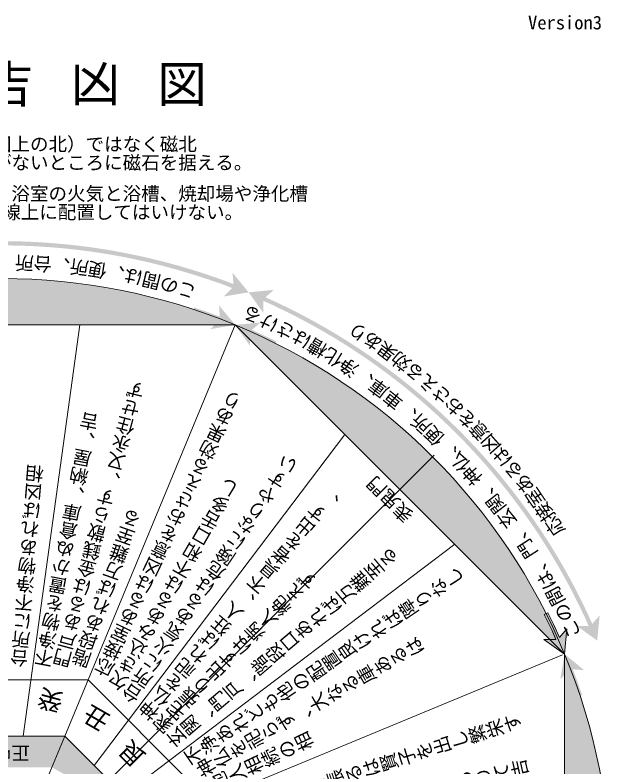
# Model space of a CAD drawing. Units: millimetres, scale not verified. Extents: x -9852 to 10241, y -13741 to 14121.
# Drawn here: x 207 to 9852, y 1941 to 14121 of the extents above; entities that cross this region are included whole.
import ezdxf
from ezdxf.enums import TextEntityAlignment as Align

# ---------------------------------------------------------------- set-up
doc = ezdxf.new("R2010")
doc.units = ezdxf.units.MM
doc.header["$LTSCALE"] = 100
for name, color, linetype, lineweight in [('0-0_ 通芯･壁芯', 2, 'Continuous', 20), ('0-1_構造･躯体', 7, 'Continuous', 15), ('0-2_壁仕上', 7, 'Continuous', 15), ('0-8_基礎', 7, 'Continuous', 15), ('0-C_表･記号', 7, 'Continuous', 15)]:
    doc.layers.add(name, color=color, linetype=linetype, lineweight=lineweight)
doc.layers.add('0-A_ 文字', color=7, linetype='Continuous')
doc.styles.add('@ＭＳ ゴシック', font='')
doc.styles.add('ＭＳ ゴシック', font='')
doc.styles.get('@ＭＳ ゴシック').set_extended_font_data('@MS Gothic')
doc.styles.get('ＭＳ ゴシック').set_extended_font_data('MS Gothic')

msp = doc.modelspace()

# ---------------------------------------------------------------- hatches: boundary and pattern name
at = {"layer": '0-1_構造･躯体'}
for color, points in [(256, [(-9361.1, 4659.3, -0.37427), (3324.6, 9913.9), (3302.9, 9848.9, 0.37427), (-9299.7, 4628.8)]), (2, [(4659.3, 9361.1, -0.16321), (9361.1, 4659.3), (9300.6, 4629.3, 0.16321), (4629.2, 9300.6)])]:
    msp.add_hatch(color=color, dxfattribs=at).paths.add_polyline_path(points)
at = {"layer": '0-2_壁仕上'}
msp.add_hatch(color=2, dxfattribs=at).paths.add_polyline_path([(9101.6, -3770, 0.19891), (9101.6, 3770)])
at = {"layer": '0-8_基礎'}
for points in [[(3770, 9101.6, 0.19891), (-3770, 9101.6)], [(9101.6, 3770, 0.19891), (3770, 9101.6)]]:
    msp.add_hatch(color=8, dxfattribs=at).paths.add_polyline_path(points)

# ---------------------------------------------------------------- linework, layer by layer
at = {"layer": '0-0_ 通芯･壁芯'}
msp.add_line((6396.9, 6397), (6435.8, 6435.9), dxfattribs=at)
at = {"layer": '0-1_構造･躯体', "color": 1, "lineweight": 18}
msp.add_line((-6989.4, -6989.4), (6989.4, 6989.4), dxfattribs=at)
at = {"layer": '0-1_構造･躯体'}
for p, q in [((8831.2, 4439.9), (8770.4, 4409.3)), ((8770.4, 4409.3), (8897.9, 4151.1)), ((8928.4, 4241.2), (8831.2, 4439.9)), ((8897.9, 4151.1), (8961, 4007.8)), ((9021, 4040.4), (8928.4, 4241.2)), ((9140.2, 4177.6), (9021, 4040.4)), ((9101.6, 3770), (9140.2, 4177.6)), ((8961, 4007.8), (8767.9, 4007.2)), ((8767.9, 4007.2), (9101.6, 3770))]:
    msp.add_line(p, q, dxfattribs=at)
for points in [[(3988.4, 9628.9), (3324.6, 9913.9), (3303, 9849.4)], [(3988.4, 9628.9), (3324.6, 9913.9), (3303, 9849.4)], [(3988.4, 9628.9), (3533.6, 9841.3), (3324.6, 9913.9)], [(3988.4, 9628.9), (3533.6, 9841.3), (3324.6, 9913.9)], [(3988.4, 9628.9), (3728.7, 9945.4), (3740.8, 9764)], [(3988.4, 9628.9), (3728.7, 9945.4), (3740.8, 9764)], [(3988.4, 9628.9), (3303, 9849.4), (3575.4, 9755.9)], [(3988.4, 9628.9), (3303, 9849.4), (3575.4, 9755.9)], [(3988.4, 9628.9), (3740.8, 9764), (3533.6, 9841.3)], [(3988.4, 9628.9), (3740.8, 9764), (3533.6, 9841.3)], [(3988.4, 9628.9), (3575.4, 9755.9), (3721.1, 9698.6)], [(3988.4, 9628.9), (3575.4, 9755.9), (3721.1, 9698.6)], [(3721.1, 9698.6), (3584.4, 9562.2), (3988.4, 9628.9)], [(3721.1, 9698.6), (3584.4, 9562.2), (3988.4, 9628.9)], [(3770, 9101.6), (3105.1, 9384.1), (3083.8, 9319.5)], [(3314.3, 9312.3), (3105.1, 9384.1), (3083.8, 9319.5)], [(3770, 9101.6), (3314.3, 9312.3), (3105.1, 9384.1)], [(3770, 9101.6), (3509.1, 9417.1), (3521.9, 9235.8)], [(3770, 9101.6), (3509.1, 9417.1), (3521.9, 9235.8)], [(3770, 9101.6), (3083.8, 9319.5), (3356.5, 9227)], [(3314.3, 9312.3), (3083.8, 9319.5), (3356.5, 9227)], [(3770, 9101.6), (3521.9, 9235.8), (3314.3, 9312.3)], [(3770, 9101.6), (3314.3, 9312.3), (3502.5, 9170.3)], [(3770, 9101.6), (3521.9, 9235.8), (3314.3, 9312.3)], [(3314.3, 9312.3), (3356.5, 9227), (3502.5, 9170.3)], [(3770, 9101.6), (3356.5, 9227), (3502.5, 9170.3)], [(3502.5, 9170.3), (3366.3, 9033.4), (3770, 9101.6)], [(3502.5, 9170.3), (3366.3, 9033.4), (3770, 9101.6)], [(4040.3, 9021), (4177.6, 9140.2), (3770, 9101.6)], [(4040.3, 9021), (4177.6, 9140.2), (3770, 9101.6)], [(4040.3, 9021), (4177.6, 9140.2), (3770, 9101.6)], [(3770, 9101.6), (4241.2, 8928.4), (4040.3, 9021)], [(3770, 9101.6), (4439.9, 8831.2), (4241.2, 8928.4)], [(3770, 9101.6), (4409.3, 8770.5), (4439.9, 8831.2)], [(3770, 9101.6), (4151.1, 8897.9), (4409.3, 8770.5)], [(3770, 9101.6), (4007.7, 8961), (4151.1, 8897.9)], [(3770, 9101.6), (4007.2, 8767.9), (4007.7, 8961)], [(3770, 9101.6), (4151.1, 8897.9), (4040.3, 9021)], [(3770, 9101.6), (4007.7, 8961), (4151.1, 8897.9)], [(3770, 9101.6), (4007.2, 8767.9), (4007.7, 8961)], [(3770, 9101.6), (4007.2, 8767.9), (4007.7, 8961)], [(3770, 9101.6), (4007.7, 8961), (4151.1, 8897.9)], [(3770, 9101.6), (4151.1, 8897.9), (4040.3, 9021)], [(4151.1, 8897.9), (4241.2, 8928.4), (4040.3, 9021)], [(4151.1, 8897.9), (4241.2, 8928.4), (4040.3, 9021)], [(4151.1, 8897.9), (4439.9, 8831.2), (4241.2, 8928.4)], [(4151.1, 8897.9), (4439.9, 8831.2), (4241.2, 8928.4)], [(4151.1, 8897.9), (4409.3, 8770.5), (4439.9, 8831.2)], [(4151.1, 8897.9), (4409.3, 8770.5), (4439.9, 8831.2)], [(9101.6, 3770), (8831.2, 4439.9), (8770.4, 4409.3)], [(9101.6, 3770), (8831.2, 4439.9), (8770.4, 4409.3)], [(9101.6, 3770), (8770.4, 4409.3), (8897.9, 4151.1)], [(9101.6, 3770), (8770.4, 4409.3), (8897.9, 4151.1)], [(9101.6, 3770), (8928.4, 4241.2), (8831.2, 4439.9)], [(9101.6, 3770), (8928.4, 4241.2), (8831.2, 4439.9)], [(9101.6, 3770), (8897.9, 4151.1), (8961, 4007.8)], [(9101.6, 3770), (8897.9, 4151.1), (8961, 4007.8)], [(9101.6, 3770), (9021, 4040.4), (8928.4, 4241.2)], [(9101.6, 3770), (9021, 4040.4), (8928.4, 4241.2)], [(9101.6, 3770), (9140.2, 4177.6), (9021, 4040.4)], [(9101.6, 3770), (9140.2, 4177.6), (9021, 4040.4)], [(9101.6, 3770), (8961, 4007.8), (8767.9, 4007.2)], [(9101.6, 3770), (8961, 4007.8), (8767.9, 4007.2)], [(9101.6, 3770), (9033.4, 3366.3), (9170.3, 3502.5)], [(9101.6, 3770), (9033.4, 3366.3), (9170.3, 3502.5)], [(9101.6, 3770), (9235.8, 3521.9), (9417.1, 3509.1)], [(9101.6, 3770), (9312.3, 3314.4), (9235.8, 3521.9)], [(9101.6, 3770), (9384.1, 3105.2), (9312.3, 3314.4)], [(9101.6, 3770), (9319.5, 3083.8), (9384.1, 3105.2)], [(9101.6, 3770), (9227, 3356.5), (9319.5, 3083.8)], [(9101.6, 3770), (9170.3, 3502.5), (9227, 3356.5)], [(9101.6, 3770), (9235.8, 3521.9), (9417.1, 3509.1)], [(9101.6, 3770), (9312.3, 3314.4), (9235.8, 3521.9)], [(9101.6, 3770), (9384.1, 3105.2), (9312.3, 3314.4)], [(9101.6, 3770), (9319.5, 3083.8), (9384.1, 3105.2)], [(9101.6, 3770), (9227, 3356.5), (9319.5, 3083.8)], [(9101.6, 3770), (9170.3, 3502.5), (9227, 3356.5)]]:
    msp.add_solid(points, dxfattribs=at)
at = {"layer": '0-1_構造･躯体', "color": 2}
for points in [[(4259, 9549.3), (4395.8, 9669.1), (3988.4, 9628.9)], [(3988.4, 9628.9), (4629, 9300.2), (4259, 9549.3)], [(3988.4, 9628.9), (4370.3, 9426.6), (4629, 9300.2)], [(3988.4, 9628.9), (4226.7, 9489.2), (4370.3, 9426.6)], [(3988.4, 9628.9), (4226.9, 9296.1), (4226.7, 9489.2)], [(4629, 9300.2), (4460.2, 9457.5), (4259, 9549.3)], [(4629, 9300.2), (4659.3, 9361.1), (4460.2, 9457.5)], [(9457.4, 4460.3), (9361.1, 4659.3), (9300.2, 4629)], [(9457.4, 4460.3), (9300.2, 4629), (9426.6, 4370.3)], [(9457.4, 4460.3), (9426.6, 4370.3), (9489.1, 4226.7)], [(9628.8, 3988.4), (9457.4, 4460.3), (9489.1, 4226.7)], [(9628.8, 3988.4), (9549.3, 4259.1), (9457.4, 4460.3)], [(9628.8, 3988.4), (9669, 4395.9), (9549.3, 4259.1)], [(9489.1, 4226.7), (9296.1, 4226.9), (9628.8, 3988.4)]]:
    msp.add_solid(points, dxfattribs=at)
at = {"layer": '0-1_構造･躯体', "color": 1}
for points in [[(1011.2, 2441.2), (-1011.2, 2441.2), (802.3, 1936.9), (-802.3, 1936.9)], [(2441.2, 1011.2), (1011.2, 2441.2), (802.3, 1936.9)]]:
    msp.add_solid(points, dxfattribs=at)
at = {"layer": '0-2_壁仕上'}
msp.add_line((9101.6, 3770), (9101.6, -3770), dxfattribs=at)
msp.add_arc((0, 0), 9851.5, 337.49998, 22.50002, dxfattribs=at)
at = {"layer": '0-2_壁仕上', "color": 2}
msp.add_solid([(9101.6, -3770), (9101.6, 3770), (9101.6, 3770)], dxfattribs=at)
at = {"layer": '0-8_基礎'}
for p in [(-3770, 9101.6), (9101.6, 3770)]:
    msp.add_line(p, (3770, 9101.6), dxfattribs=at)
for start, end in [(67.49998, 112.50002), (22.50002, 67.49998)]:
    msp.add_arc((0, 0), 9851.5, start, end, dxfattribs=at)
at = {"layer": '0-C_表･記号'}
for p, q in [((337.1, 2441.2), (1256.7, 9101.6)), ((3770, 9101.6), (1011.2, 2441.2)), ((1487.9, 1964.6), (5547.2, 7324.4)), ((7324.4, 5547.2), (1964.5, 1487.9)), ((9068.9, 3756.5), (2441.2, 1011.2)), ((-1388.1, 3351.2), (1388.1, 3351.2)), ((1388.1, 3351.2), (3351.2, 1388.1)), ((1011.2, 2441.2), (-1011.2, 2441.2)), ((1011.2, 2441.2), (391.8, 946)), ((2441.2, 1011.2), (1011.2, 2441.2))]:
    msp.add_line(p, q, dxfattribs=at)

# ---------------------------------------------------------------- texts
at = {"layer": '0-A_ 文字', "style": 'ＭＳ ゴシック'}
for s, p in [('Version3', (8509.9, 13822.5)), ('家相上の北は真北（地図上の北）ではなく磁北', (-3150, 11854.1)), ('電気配線や鉄など磁石に影響がないところに磁石を据える。', (-4050, 11554.1)), ('トイレの便器、台所の火気とシンク、浴室の火気と浴槽、焼却場や浄化槽', (-4950, 11052)), ('などの不浄は正中線上・四隅線上に配置してはいけない。', (-3900, 10752))]:
    msp.add_text(s, height=219.9, dxfattribs=at).set_placement(p, align=Align.BOTTOM_LEFT)
at = {"layer": '0-A_ 文字'}
for s, height, rotation, style, p in [('所', 219.9, 177.965, 'ＭＳ ゴシック', (515.1, 10274.9)), ('台', 219.9, 176.284, 'ＭＳ ゴシック', (816.5, 10255.3)), ('、', 219.9, 174.602, 'ＭＳ ゴシック', (1117.1, 10226.9)), ('所', 219.9, 172.92, 'ＭＳ ゴシック', (1416.8, 10189.8)), ('便', 219.9, 171.238, 'ＭＳ ゴシック', (1715.2, 10143.8)), ('、', 219.9, 169.556, 'ＭＳ ゴシック', (2012.2, 10089.1)), ('は', 219.9, 167.874, 'ＭＳ ゴシック', (2307.4, 10025.7)), ('間', 219.9, 166.193, 'ＭＳ ゴシック', (2600.7, 9953.6)), ('の', 219.9, 164.511, 'ＭＳ ゴシック', (2891.7, 9873)), ('こ', 219.9, 162.829, 'ＭＳ ゴシック', (3180.2, 9783.9)), ('る', 219.9, 156.412, 'ＭＳ ゴシック', (4253.8, 9367.2)), ('け', 219.9, 154.73, 'ＭＳ ゴシック', (4526.8, 9238.3)), ('さ', 219.9, 153.048, 'ＭＳ ゴシック', (4796, 9101.4)), ('は', 219.9, 151.366, 'ＭＳ ゴシック', (5061.1, 8956.8)), ('り', 219.9, 146.542, 'ＭＳ ゴシック', (5978.8, 9054.8)), ('槽', 219.9, 149.685, 'ＭＳ ゴシック', (5321.8, 8804.4)), ('あ', 219.9, 146.542, 'ＭＳ ゴシック', (6216.4, 8901.1)), ('果', 219.9, 142.792, 'ＭＳ ゴシック', (6450.1, 8724.7)), ('化', 219.9, 148.003, 'ＭＳ ゴシック', (5577.9, 8644.4)), ('効', 219.9, 142.792, 'ＭＳ ゴシック', (6677.2, 8555.8)), ('浄', 219.9, 146.321, 'ＭＳ ゴシック', (5829.2, 8477)), ('る', 219.9, 139.042, 'ＭＳ ゴシック', (6904.3, 8371.4)), ('、', 219.9, 144.639, 'ＭＳ ゴシック', (6075.5, 8302.2)), ('え', 219.9, 139.042, 'ＭＳ ゴシック', (7119.8, 8188)), ('門戸あるは金銭散らす、又永住せず', 219.9, 74.819, '@ＭＳ ゴシック', (1108.3, 3512)), ('庫', 219.9, 142.957, 'ＭＳ ゴシック', (6316.5, 8120.3)), ('車', 219.9, 141.276, 'ＭＳ ゴシック', (6552.1, 7931.5)), ('さ', 219.9, 139.042, 'ＭＳ ゴシック', (7335.4, 8004.6)), ('応接室あるは凶意をおさえる効果あり', 219.9, 64.572, '@ＭＳ ゴシック', (1753.8, 3339.5)), ('お', 219.9, 135.292, 'ＭＳ ゴシック', (7543.4, 7798.5)), ('不浄物を置かぬ倉庫、納屋、吉', 219.9, 79.211, '@ＭＳ ゴシック', (824.1, 3523.2)), ('所', 219.9, 137.912, 'ＭＳ ゴシック', (7006.2, 7533.4)), ('、', 219.9, 139.594, 'ＭＳ ゴシック', (6782.1, 7735.7)), ('を', 219.9, 135.292, 'ＭＳ ゴシック', (7746.5, 7601.4)), ('意', 219.9, 131.542, 'ＭＳ ゴシック', (7947, 7388.3)), ('便', 219.9, 136.23, 'ＭＳ ゴシック', (7224.3, 7324.5)), ('凶', 219.9, 131.542, 'ＭＳ ゴシック', (8136.8, 7178.4)), ('仏', 219.9, 132.866, 'ＭＳ ゴシック', (7641.6, 6888)), ('、', 219.9, 134.548, 'ＭＳ ゴシック', (7436.1, 7109.3)), ('は', 219.9, 131.542, 'ＭＳ ゴシック', (8326.5, 6968.4)), ('台所に火気あるは危険になりやすい', 219.9, 55.789, '@ＭＳ ゴシック', (2156.6, 2905.3)), ('台所に不浄物あれば凶相', 219.9, 85.283, '@ＭＳ ゴシック', (442.5, 3538.9)), ('る', 219.9, 127.792, 'ＭＳ ゴシック', (8505.2, 6736.4)), ('神', 219.9, 131.185, 'ＭＳ ゴシック', (7840.4, 6660.8)), ('欠き込みあるは不和口舌多し', 219.9, 60.181, '@ＭＳ ゴシック', (1959.9, 3117.9)), ('表鬼門', 219.9, 135, 'ＭＳ ゴシック', (6715.1, 6078.8)), ('あ', 219.9, 127.792, 'ＭＳ ゴシック', (8680.8, 6514.4)), ('、', 219.9, 129.503, 'ＭＳ ゴシック', (8032.5, 6427.8)), ('室', 219.9, 124.042, 'ＭＳ ゴシック', (8851.1, 6276.5)), ('神仏を祀れば狂人、不具者を出す、', 219.9, 49.717, '@ＭＳ ゴシック', (2418.3, 2621.3)), ('関', 219.9, 127.821, 'ＭＳ ゴシック', (8217.7, 6189.3)), ('接', 219.9, 124.042, 'ＭＳ ゴシック', (9011.8, 6043.5)), ('階段あれば万難至る', 219.9, 70.428, '@ＭＳ ゴシック', (1403.9, 3501)), ('玄', 219.9, 126.139, 'ＭＳ ゴシック', (8395.8, 5945.4)), ('応', 219.9, 124.042, 'ＭＳ ゴシック', (9172.5, 5810.6)), ('、', 219.9, 124.457, 'ＭＳ ゴシック', (8566.7, 5696.4)), ('門', 219.9, 122.775, 'ＭＳ ゴシック', (8730.2, 5442.6)), ('玄関、門戸、階段口あれば万難至る', 219.9, 40.283, '@ＭＳ ゴシック', (2815.3, 2189.5)), ('不浄あれども他の配置良ければ障りなし', 219.9, 34.211, '@ＭＳ ゴシック', (3073.9, 1908.5)), ('は', 219.9, 119.412, 'ＭＳ ゴシック', (9034.5, 4921)), ('、', 219.9, 121.094, 'ＭＳ ゴシック', (8886.2, 5184)), ('家宅張り出すは病人絶えず', 219.9, 45, '@ＭＳ ゴシック', (2617.2, 2405)), ('間', 219.9, 117.73, 'ＭＳ ゴシック', (9175, 4653.7)), ('の', 219.9, 116.048, 'ＭＳ ゴシック', (9307.7, 4382.4)), ('こ', 219.9, 114.366, 'ＭＳ ゴシック', (9432.3, 4107.3)), ('神仏を祀らず、大なる庫あるは', 219.9, 30, '@ＭＳ ゴシック', (3256.2, 1706.8)), ('癸', 293.3, 74.819, '@ＭＳ ゴシック', (956.9, 2762.8)), ('丑', 293.3, 60.181, '@ＭＳ ゴシック', (1624, 2431.3)), ('家宅ほどよく張るは賢子を出し繁栄す', 219.9, 17.62, '@ＭＳ ゴシック', (3596.6, 985)), ('他人相続の相', 219.9, 25.428, '@ＭＳ ゴシック', (3468.3, 1482.8)), ('艮', 293.3, 45, '@ＭＳ ゴシック', (2122.2, 1839.4)), ('正中線', 219.9, 180, 'ＭＳ ゴシック', (450, 2339.1)), ('玄関、門戸、井戸、畜舎不浄ありて吉', 219.9, 12.741, '@ＭＳ ゴシック', (3584.3, 656.7))]:
    msp.add_text(s, height=height, rotation=rotation, dxfattribs=dict(at, style=style)).set_placement(p, align=Align.BOTTOM_LEFT)
at = {"layer": '0-A_ 文字', "color": 2, "insert": (-3100, 12639.3), "char_height": 586.5, "attachment_point": 7, "style": 'ＭＳ ゴシック'}
msp.add_mtext('\\T1.17;家\\~相\\~吉\\~凶\\~図', dxfattribs=at)

doc.saveas('drawing.dxf')
